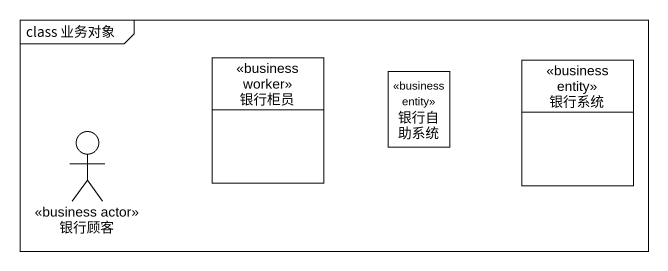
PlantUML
@startuml
mainframe class 业务对象
allowmixing
hide circle
hide empty members
class 银行柜员 <<business worker>>
class 银行自助系统 <<business entity>>
class 银行系统 <<business entity>>
actor 银行顾客 <<business actor>>
@enduml
